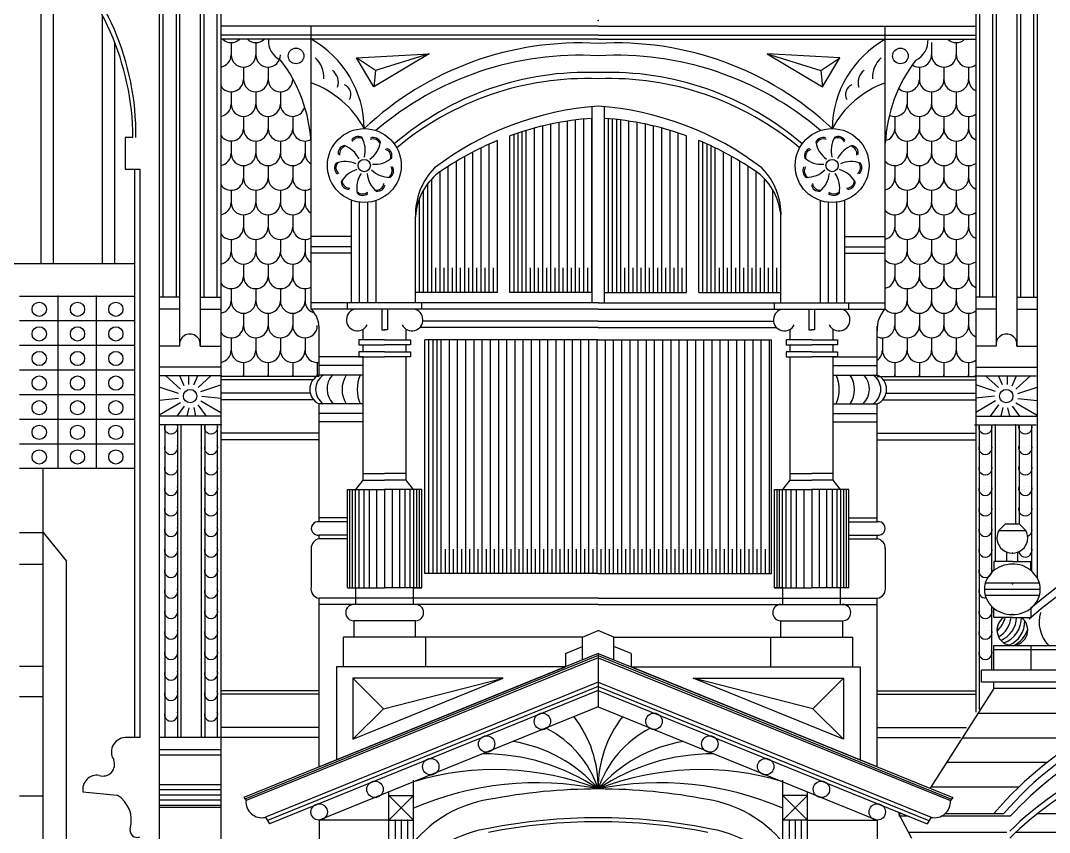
# Model space of a CAD drawing. Extents: x -1098 to 117, y 0 to 1563.
# Drawn here: x -873.7 to -623, y 462.3 to 660.3 of the extents above; entities that cross this region are included whole.
import ezdxf

# ---------------------------------------------------------------- set-up
doc = ezdxf.new("R2010")
doc.units = 0
doc.header["$LTSCALE"] = 48
doc.header["$MEASUREMENT"] = 0
doc.layers.get('0').update_dxf_attribs({"linetype": 'CONTINUOUS'})
for name, color, linetype in [('19', 7, 'CONTINUOUS'), ('22', 7, 'CONTINUOUS'), ('3', 7, 'CONTINUOUS'), ('4', 7, 'CONTINUOUS'), ('5', 7, 'CONTINUOUS'), ('6', 7, 'CONTINUOUS'), ('7', 7, 'CONTINUOUS'), ('8', 7, 'CONTINUOUS')]:
    doc.layers.add(name, color=color, linetype=linetype)

# ---------------------------------------------------------------- blocks, each defined once
blk = doc.blocks.new('CAR3')
at = {"layer": '8'}
for p, q in [((454.24, 354.6), (452.62, 353.03)), ((454.24, 354.6), (457.61, 354.6)), ((457.61, 354.6), (459.23, 353.03)), ((452.62, 353.03), (459.23, 353.03)), ((454.58, 345.48), (454.58, 347.75)), ((457.28, 345.48), (457.28, 347.75)), ((455.93, 345.48), (451.43, 345.48)), ((451.43, 345.48), (451.43, 343.26)), ((455.93, 345.48), (460.43, 345.48)), ((460.43, 343.26), (460.43, 345.48)), ((462.73, 338.65), (449.12, 338.65)), ((462.53, 340.15), (449.33, 340.15)), ((462.53, 337.15), (449.33, 337.15)), ((451.43, 331.82), (451.43, 334.04)), ((460.43, 334.04), (460.43, 331.82)), ((455.93, 331.82), (451.43, 331.82)), ((455.93, 331.82), (460.43, 331.82)), ((451.43, 319), (451.43, 325)), ((451.43, 325), (460.43, 325)), ((451.43, 325), (514.89, 325)), ((451.43, 324), (514.92, 324)), ((460.43, 325), (460.43, 319))]:
    blk.add_line(p, q, dxfattribs=at)
blk.add_lwpolyline([(462.73, 338.65, 0.107873), (462.23, 340.97, 0.101895), (460.74, 343, 0.094443), (458.36, 344.45, 0.107166), (455.93, 344.8, 0.089773), (453.29, 344.32, 0.094443), (451.11, 343, 0.101895), (449.63, 340.97, 0.107873), (449.12, 338.65, 0.107873), (449.63, 336.33, 0.101895), (451.11, 334.3, 0.094443), (453.29, 332.98, 0.089773), (455.93, 332.5, 0.089773), (458.56, 332.98, 0.094443), (460.74, 334.3, 0.101895), (462.23, 336.33, 0.107873)], format="xyb", close=True, dxfattribs=at)
for centre, radius, start, end in [((516.62, 270.14), 85.09, 48.6712, 131.3288), ((455.93, 351.25), 3.75, 151.7303, 28.2697), ((516.18, 267.53), 85.09, 48.6712, 131.3288), ((455.93, 328.75), 3.75, 125.0979, 54.9021), ((448.01, 333.44), 6.4, 310.6691, 345.2781), ((449.27, 332.54), 6.4, 301.1542, 353.5249), ((450.58, 332.08), 6.4, 293.7563, 357.6915), ((451.72, 331.64), 6.4, 289.6703, 1.638), ((470.72, 330.73), 8.29, 163.695, 223.7241), ((452.57, 330.92), 6.4, 294.0598, 0.2453), ((453.54, 330.8), 6.4, 295.2649, 343.4673)]:
    blk.add_arc(centre, radius, start, end, dxfattribs=at)
for p in [(455.93, 347.5), (455.93, 340), (455.93, 332.5)]:
    blk.add_point(p, dxfattribs=at)
blk = doc.blocks.new('CAR8')
at = {"layer": '19'}
for p, q in [((341.48, 411.06), (341.48, 451.64)), ((343.48, 411.06), (343.48, 452.09)), ((345.48, 411.06), (345.48, 452.48)), ((347.48, 411.06), (347.48, 452.82)), ((349.48, 411.06), (349.48, 453.1)), ((351.48, 411.06), (351.48, 453.33)), ((353.48, 411.06), (353.48, 453.5)), ((356.5, 411.06), (356.5, 453.5)), ((357.5, 411.06), (357.5, 453.42)), ((358.5, 411.06), (358.5, 453.33)), ((359.5, 411.06), (359.5, 453.22)), ((360.5, 411.06), (360.5, 453.1)), ((362.5, 411.06), (362.5, 452.82)), ((364.5, 411.06), (364.5, 452.48)), ((366.5, 411.06), (366.5, 452.09)), ((368.5, 411.06), (368.5, 451.64)), ((333.48, 411.06), (333.48, 449.24)), ((334.48, 411.06), (334.48, 449.59)), ((335.48, 411.06), (335.48, 449.93)), ((336.48, 411.06), (336.48, 450.25)), ((337.48, 411.06), (337.48, 450.56)), ((339.48, 411.06), (339.48, 451.13)), ((370.5, 411.06), (370.5, 451.13)), ((372.5, 411.06), (372.5, 450.57)), ((374.5, 411.06), (374.5, 449.94)), ((376.5, 411.06), (376.5, 449.25)), ((328.46, 411.06), (328.46, 447.22)), ((330.46, 411.06), (330.46, 448.07)), ((379.52, 411.06), (379.52, 448.08)), ((380.52, 411.06), (380.52, 447.66)), ((381.52, 411.06), (381.52, 447.23)), ((382.52, 411.06), (382.52, 446.77)), ((383.52, 411.06), (383.52, 446.3)), ((322.46, 411.06), (322.46, 444.21)), ((324.46, 411.06), (324.46, 445.29)), ((326.46, 411.06), (326.46, 446.29)), ((385.52, 411.06), (385.52, 445.3)), ((387.52, 411.06), (387.52, 444.23)), ((318.46, 411.06), (318.46, 441.81)), ((320.46, 411.06), (320.46, 443.06)), ((389.52, 411.06), (389.52, 443.07)), ((391.52, 411.06), (391.52, 441.83)), ((316.46, 411.06), (316.46, 440.48)), ((393.52, 411.06), (393.52, 440.5)), ((313.46, 411.06), (313.46, 437.57)), ((314.46, 411.06), (314.46, 438.75)), ((395.52, 411.06), (395.52, 438.77)), ((311.46, 411.06), (311.46, 434.03)), ((312.46, 411.06), (312.46, 436.08)), ((397.52, 411.06), (397.52, 436.12)), ((310.46, 411.06), (310.46, 429.5)), ((399.52, 411.06), (399.52, 429.82)), ((311.46, 411.06), (311.46, 417.06)), ((313.46, 411.06), (313.46, 417.06)), ((315.46, 411.06), (315.46, 417.06)), ((317.46, 411.06), (317.46, 417.06)), ((319.46, 411.06), (319.46, 417.06)), ((321.46, 411.06), (321.46, 417.06)), ((323.46, 411.06), (323.46, 417.06)), ((325.46, 411.06), (325.46, 417.06)), ((327.46, 411.06), (327.46, 417.06)), ((329.46, 411.06), (329.46, 417.06)), ((334.48, 411.06), (334.48, 417.06)), ((336.48, 411.06), (336.48, 417.06)), ((338.48, 411.06), (338.48, 417.06)), ((340.48, 411.06), (340.48, 417.06)), ((342.48, 411.06), (342.48, 417.06)), ((344.48, 411.06), (344.48, 417.06)), ((346.48, 411.06), (346.48, 417.06)), ((348.48, 411.06), (348.48, 417.06)), ((350.48, 411.06), (350.48, 417.06)), ((352.48, 411.06), (352.48, 417.06)), ((357.5, 411.06), (357.5, 417.06)), ((359.5, 411.06), (359.5, 417.06)), ((361.5, 411.06), (361.5, 417.06)), ((363.5, 411.06), (363.5, 417.06)), ((365.5, 411.06), (365.5, 417.06)), ((367.5, 411.06), (367.5, 417.06)), ((369.5, 411.06), (369.5, 417.06)), ((371.5, 411.06), (371.5, 417.06)), ((373.5, 411.06), (373.5, 417.06)), ((375.5, 411.06), (375.5, 417.06)), ((380.52, 411.06), (380.52, 417.06)), ((382.52, 411.06), (382.52, 417.06)), ((384.52, 411.06), (384.52, 417.06)), ((386.52, 411.06), (386.52, 417.06)), ((388.52, 411.06), (388.52, 417.06)), ((390.52, 411.06), (390.52, 417.06)), ((392.52, 411.06), (392.52, 417.06)), ((394.52, 411.06), (394.52, 417.06)), ((396.52, 411.06), (396.52, 417.06)), ((398.52, 411.06), (398.52, 417.06)), ((312.75, 342.5), (312.75, 399.52)), ((313.75, 342.5), (313.75, 399.52)), ((314.75, 342.5), (314.75, 399.52)), ((315.75, 342.5), (315.75, 399.52)), ((316.75, 342.5), (316.75, 399.52)), ((318.75, 342.5), (318.75, 399.52)), ((320.75, 342.5), (320.75, 399.52)), ((322.75, 342.5), (322.75, 399.52)), ((324.75, 342.5), (324.75, 399.52)), ((326.75, 342.5), (326.75, 399.52)), ((328.75, 342.5), (328.75, 399.52)), ((330.75, 342.5), (330.75, 399.52)), ((332.75, 342.5), (332.75, 399.52)), ((334.75, 342.5), (334.75, 399.52)), ((336.75, 342.5), (336.75, 399.52)), ((338.75, 342.5), (338.75, 399.52)), ((340.75, 342.5), (340.75, 399.52)), ((342.75, 342.5), (342.75, 399.52)), ((344.75, 342.5), (344.75, 399.52)), ((346.75, 342.5), (346.75, 399.52)), ((348.75, 342.5), (348.75, 399.52)), ((350.75, 342.5), (350.75, 399.52)), ((352.75, 342.5), (352.75, 399.52)), ((354.75, 342.5), (354.75, 399.52)), ((356.75, 342.5), (356.75, 399.52)), ((358.75, 342.5), (358.75, 399.52)), ((360.75, 342.5), (360.75, 399.52)), ((362.75, 342.5), (362.75, 399.52)), ((364.75, 342.5), (364.75, 399.52)), ((366.75, 342.5), (366.75, 399.52)), ((368.75, 342.5), (368.75, 399.52)), ((370.75, 342.5), (370.75, 399.52)), ((372.75, 342.5), (372.75, 399.52)), ((374.75, 342.5), (374.75, 399.52)), ((376.75, 342.5), (376.75, 399.52)), ((378.75, 342.5), (378.75, 399.52)), ((380.75, 342.5), (380.75, 399.52)), ((382.75, 342.5), (382.75, 399.52)), ((384.75, 342.5), (384.75, 399.52)), ((386.75, 342.5), (386.75, 399.52)), ((388.75, 342.5), (388.75, 399.52)), ((390.75, 342.5), (390.75, 399.52)), ((392.75, 342.5), (392.75, 399.52)), ((394.75, 342.5), (394.75, 399.52)), ((396.75, 342.5), (396.75, 399.52)), ((313.75, 342.5), (313.75, 348.5)), ((315.75, 342.5), (315.75, 348.5)), ((317.75, 342.5), (317.75, 348.5)), ((319.75, 342.5), (319.75, 348.5)), ((321.75, 342.5), (321.75, 348.5)), ((323.75, 342.5), (323.75, 348.5)), ((325.75, 342.5), (325.75, 348.5)), ((327.75, 342.5), (327.75, 348.5)), ((329.75, 342.5), (329.75, 348.5)), ((331.75, 342.5), (331.75, 348.5)), ((333.75, 342.5), (333.75, 348.5)), ((335.75, 342.5), (335.75, 348.5)), ((337.75, 342.5), (337.75, 348.5)), ((339.75, 342.5), (339.75, 348.5)), ((341.75, 342.5), (341.75, 348.5)), ((343.75, 342.5), (343.75, 348.5)), ((345.75, 342.5), (345.75, 348.5)), ((347.75, 342.5), (347.75, 348.5)), ((349.75, 342.5), (349.75, 348.5)), ((351.75, 342.5), (351.75, 348.5)), ((353.75, 342.5), (353.75, 348.5)), ((355.75, 342.5), (355.75, 348.5)), ((357.75, 342.5), (357.75, 348.5)), ((359.75, 342.5), (359.75, 348.5)), ((361.75, 342.5), (361.75, 348.5)), ((363.75, 342.5), (363.75, 348.5)), ((365.75, 342.5), (365.75, 348.5)), ((367.75, 342.5), (367.75, 348.5)), ((369.75, 342.5), (369.75, 348.5)), ((371.75, 342.5), (371.75, 348.5)), ((373.75, 342.5), (373.75, 348.5)), ((375.75, 342.5), (375.75, 348.5)), ((377.75, 342.5), (377.75, 348.5)), ((379.75, 342.5), (379.75, 348.5)), ((381.75, 342.5), (381.75, 348.5)), ((383.75, 342.5), (383.75, 348.5)), ((385.75, 342.5), (385.75, 348.5)), ((387.75, 342.5), (387.75, 348.5)), ((389.75, 342.5), (389.75, 348.5)), ((391.75, 342.5), (391.75, 348.5)), ((393.75, 342.5), (393.75, 348.5)), ((395.75, 342.5), (395.75, 348.5))]:
    blk.add_line(p, q, dxfattribs=at)
blk = doc.blocks.new('CAR9')
at = {"layer": '22'}
for p, q in [((265.55, 471.98), (265.55, 468.98)), ((271.55, 471.98), (271.55, 468.98)), ((436.26, 471.98), (436.26, 468.98)), ((442.26, 471.98), (442.26, 468.98)), ((268.55, 465.98), (268.55, 462.98)), ((274.55, 465.98), (274.55, 462.98)), ((433.26, 465.98), (433.26, 462.98)), ((439.26, 465.98), (439.26, 462.98)), ((445.26, 465.98), (445.26, 462.98)), ((265.55, 459.98), (265.55, 456.98)), ((271.55, 459.98), (271.55, 456.98)), ((277.55, 459.98), (277.55, 456.98)), ((430.26, 459.98), (430.26, 456.98)), ((436.26, 459.98), (436.26, 456.98)), ((442.26, 459.98), (442.26, 456.98)), ((268.55, 453.98), (268.55, 450.98)), ((274.55, 453.98), (274.55, 450.98)), ((280.55, 453.98), (280.55, 450.98)), ((427.26, 453.98), (427.26, 450.98)), ((433.26, 453.98), (433.26, 450.98)), ((439.26, 453.98), (439.26, 450.98)), ((445.26, 453.98), (445.26, 450.98)), ((265.55, 447.98), (265.55, 444.98)), ((271.55, 447.98), (271.55, 444.98)), ((277.55, 447.98), (277.55, 444.98)), ((283.55, 447.98), (283.55, 444.98)), ((430.26, 447.98), (430.26, 444.98)), ((436.26, 447.98), (436.26, 444.98)), ((442.26, 447.98), (442.26, 444.98)), ((268.55, 441.98), (268.55, 438.98)), ((274.55, 441.98), (274.55, 438.98)), ((280.55, 441.98), (280.55, 438.98)), ((427.26, 441.98), (427.26, 438.98)), ((433.26, 441.98), (433.26, 438.98)), ((439.26, 441.98), (439.26, 438.98)), ((445.26, 441.98), (445.26, 438.98)), ((265.55, 435.98), (265.55, 432.98)), ((271.55, 435.98), (271.55, 432.98)), ((277.55, 435.98), (277.55, 432.98)), ((283.55, 435.98), (283.55, 432.98)), ((430.26, 435.98), (430.26, 432.98)), ((436.26, 435.98), (436.26, 432.98)), ((442.26, 435.98), (442.26, 432.98)), ((268.55, 429.98), (268.55, 426.98)), ((274.55, 429.98), (274.55, 426.98)), ((280.55, 429.98), (280.55, 426.98)), ((427.26, 429.98), (427.26, 426.98)), ((433.26, 429.98), (433.26, 426.98)), ((439.26, 429.98), (439.26, 426.98)), ((445.26, 429.98), (445.26, 426.98)), ((265.55, 423.98), (265.55, 420.98)), ((271.55, 423.98), (271.55, 420.98)), ((277.55, 423.98), (277.55, 420.98)), ((283.55, 423.98), (283.55, 420.98)), ((430.26, 423.98), (430.26, 420.98)), ((436.26, 423.98), (436.26, 420.98)), ((442.26, 423.98), (442.26, 420.98)), ((268.55, 417.98), (268.55, 414.98)), ((274.55, 417.98), (274.55, 414.98)), ((280.55, 417.98), (280.55, 414.98)), ((427.26, 417.98), (427.26, 414.98)), ((433.26, 417.98), (433.26, 414.98)), ((439.26, 417.98), (439.26, 414.98)), ((445.26, 417.98), (445.26, 414.98)), ((265.55, 411.98), (265.55, 408.98)), ((271.55, 411.98), (271.55, 408.98)), ((277.55, 411.98), (277.55, 408.98)), ((283.55, 411.98), (283.55, 408.98)), ((430.26, 411.98), (430.26, 408.98)), ((436.26, 411.98), (436.26, 408.98)), ((442.26, 411.98), (442.26, 408.98)), ((268.55, 405.98), (268.55, 402.98)), ((274.55, 405.98), (274.55, 402.98)), ((280.55, 405.98), (280.55, 402.98)), ((427.26, 405.98), (427.26, 402.98)), ((433.26, 405.98), (433.26, 402.98)), ((439.26, 405.98), (439.26, 402.98)), ((445.26, 405.98), (445.26, 402.98)), ((265.55, 399.98), (265.55, 396.98)), ((271.55, 399.98), (271.55, 396.98)), ((277.55, 399.98), (277.55, 396.98)), ((283.55, 399.98), (283.55, 396.98)), ((424.26, 399.98), (424.26, 396.98)), ((430.26, 399.98), (430.26, 396.98)), ((436.26, 399.98), (436.26, 396.98)), ((442.26, 399.98), (442.26, 396.98)), ((268.55, 393.98), (268.55, 390.98)), ((274.55, 393.98), (274.55, 390.98)), ((280.55, 393.98), (280.55, 390.98)), ((286.55, 393.98), (286.55, 390.98)), ((427.26, 393.98), (427.26, 390.98)), ((433.26, 393.98), (433.26, 390.98)), ((439.26, 393.98), (439.26, 390.98)), ((445.26, 393.98), (445.26, 390.98))]:
    blk.add_line(p, q, dxfattribs=at)
for centre, start, end in [((265.55, 474.98), 227.3237, 312.6763), ((271.55, 474.98), 227.3237, 312.6763), ((442.26, 474.98), 227.3237, 312.6763), ((262.55, 468.98), 278.5933, 0), ((268.55, 468.98), 180, 0), ((274.55, 468.98), 180, 0), ((433.26, 468.98), 234.9642, 0), ((439.26, 468.98), 180, 0), ((445.26, 468.98), 180, 305.4174), ((265.55, 462.98), 211.7251, 0), ((271.55, 462.98), 180, 0), ((277.55, 462.98), 180, 0), ((430.26, 462.98), 227.3432, 0), ((436.26, 462.98), 180, 0), ((442.26, 462.98), 180, 0), ((448.26, 462.98), 180, 245.1357), ((262.55, 456.98), 278.5933, 0), ((268.55, 456.98), 180, 0), ((274.55, 456.98), 180, 0), ((280.55, 456.98), 180, 347.061), ((427.26, 456.98), 244.3584, 0), ((433.26, 456.98), 180, 0), ((439.26, 456.98), 180, 0), ((445.26, 456.98), 180, 305.4174), ((265.55, 450.98), 211.7251, 0), ((271.55, 450.98), 180, 0), ((277.55, 450.98), 180, 0), ((283.55, 450.98), 180, 299.5464), ((424.26, 450.98), 283.6399, 0), ((430.26, 450.98), 180, 0), ((436.26, 450.98), 180, 0), ((442.26, 450.98), 180, 0), ((448.26, 450.98), 180, 245.1357), ((262.55, 444.98), 278.5933, 0), ((268.55, 444.98), 180, 0), ((274.55, 444.98), 180, 0), ((280.55, 444.98), 180, 0), ((286.55, 444.98), 180, 239.5444), ((427.26, 444.98), 220.1659, 0), ((433.26, 444.98), 180, 0), ((439.26, 444.98), 180, 0), ((445.26, 444.98), 180, 305.4174), ((265.55, 438.98), 211.7251, 0), ((271.55, 438.98), 180, 0), ((277.55, 438.98), 180, 0), ((283.55, 438.98), 180, 299.5464), ((424.26, 438.98), 283.6399, 0), ((430.26, 438.98), 180, 0), ((436.26, 438.98), 180, 0), ((442.26, 438.98), 180, 0), ((448.26, 438.98), 180, 245.1357), ((262.55, 432.98), 278.5933, 0), ((268.55, 432.98), 180, 0), ((274.55, 432.98), 180, 0), ((280.55, 432.98), 180, 0), ((286.55, 432.98), 180, 239.5444), ((427.26, 432.98), 220.1659, 0), ((433.26, 432.98), 180, 0), ((439.26, 432.98), 180, 0), ((445.26, 432.98), 180, 305.4174), ((265.55, 426.98), 211.7251, 0), ((271.55, 426.98), 180, 0), ((277.55, 426.98), 180, 0), ((283.55, 426.98), 180, 299.5464), ((424.26, 426.98), 283.6399, 0), ((430.26, 426.98), 180, 0), ((436.26, 426.98), 180, 0), ((442.26, 426.98), 180, 0), ((448.26, 426.98), 180, 245.1357), ((262.55, 420.98), 278.5933, 0), ((268.55, 420.98), 180, 0), ((274.55, 420.98), 180, 0), ((280.55, 420.98), 180, 0), ((286.55, 420.98), 180, 239.5444), ((427.26, 420.98), 220.1659, 0), ((433.26, 420.98), 180, 0), ((439.26, 420.98), 180, 0), ((445.26, 420.98), 180, 305.4174), ((265.55, 414.98), 211.7251, 0), ((271.55, 414.98), 180, 0), ((277.55, 414.98), 180, 0), ((283.55, 414.98), 180, 299.5464), ((424.26, 414.98), 283.6399, 0), ((430.26, 414.98), 180, 0), ((436.26, 414.98), 180, 0), ((442.26, 414.98), 180, 0), ((448.26, 414.98), 180, 245.1357), ((262.55, 408.98), 278.5933, 0), ((268.55, 408.98), 180, 0), ((274.55, 408.98), 180, 0), ((280.55, 408.98), 180, 0), ((286.55, 408.98), 180, 255.8168), ((427.26, 408.98), 220.1659, 0), ((433.26, 408.98), 180, 0), ((439.26, 408.98), 180, 0), ((445.26, 408.98), 180, 305.4174), ((265.55, 402.98), 211.7251, 0), ((271.55, 402.98), 180, 0), ((277.55, 402.98), 180, 0), ((283.55, 402.98), 180, 0), ((424.26, 402.98), 245.1357, 0), ((430.26, 402.98), 180, 0), ((436.26, 402.98), 180, 0), ((442.26, 402.98), 180, 0), ((448.26, 402.98), 180, 245.1357), ((262.55, 396.98), 278.5933, 0), ((268.55, 396.98), 180, 0), ((274.55, 396.98), 180, 0), ((280.55, 396.98), 180, 0), ((286.55, 396.98), 180, 278.5933), ((421.26, 396.98), 305.4174, 0), ((427.26, 396.98), 180, 0), ((433.26, 396.98), 180, 0), ((439.26, 396.98), 180, 0), ((445.26, 396.98), 180, 305.4174), ((265.55, 390.98), 352.0848, 0), ((271.55, 390.98), 180, 187.9152), ((271.55, 390.98), 352.0848, 0), ((277.55, 390.98), 180, 187.9152), ((277.55, 390.98), 352.0848, 0), ((283.55, 390.98), 180, 187.9152), ((283.55, 390.98), 352.0848, 0), ((289.55, 390.98), 180, 187.9152), ((424.26, 390.98), 352.0848, 0), ((430.26, 390.98), 180, 187.9152), ((430.26, 390.98), 352.0848, 0), ((436.26, 390.98), 180, 187.9152), ((436.26, 390.98), 352.0848, 0), ((442.26, 390.98), 180, 187.9152), ((442.26, 390.98), 352.0848, 0), ((448.26, 390.98), 180, 187.9152)]:
    blk.add_arc(centre, 3, start, end, dxfattribs=at)
blk = doc.blocks.new('CARSON2')
at = {"layer": '3'}
for p, q in [((351.18, 327), (355, 328.62)), ((358.82, 327), (355, 328.62)), ((351.18, 321.45), (351.18, 327)), ((358.82, 321.45), (358.82, 327)), ((347, 323), (351.18, 324.77)), ((363, 323), (358.82, 324.77)), ((355, 323), (268.62, 287.93)), ((355, 322.5), (268.89, 287.54)), ((355, 322), (269.17, 287.15)), ((347, 323), (347, 319.75)), ((355, 323), (355, 310)), ((355, 323), (441.38, 287.93)), ((355, 323), (355, 310)), ((355, 322.5), (441.11, 287.54)), ((355, 322), (440.83, 287.15)), ((363, 323), (363, 319.75)), ((355, 316), (273.9, 283.08)), ((355, 316), (436.1, 283.08)), ((355, 315), (274.39, 282.27)), ((355, 314), (274.87, 281.47)), ((355, 315), (435.61, 282.27)), ((355, 314), (435.13, 281.47)), ((355, 310), (287, 282.39)), ((355, 310), (423, 282.39)), ((310, 146), (310, 292.18)), ((400, 146), (400, 292.18)), ((304, 146), (304, 289.3)), ((304, 282.39), (310, 288.39)), ((310, 282.39), (304, 288.39)), ((304, 288.39), (310, 288.39)), ((406, 288.39), (400, 288.39)), ((400, 282.39), (406, 288.39)), ((406, 282.39), (400, 288.39)), ((406, 146), (406, 289.3)), ((268.62, 287.93), (269.17, 287.15)), ((441.38, 287.93), (440.83, 287.15)), ((273.9, 283.08), (274.87, 281.47)), ((287, 282.39), (287, 251)), ((304, 282.39), (287, 282.39)), ((304, 282.39), (310, 282.39)), ((305.5, 282.39), (305.5, 276.39)), ((307, 282.39), (307, 276.39)), ((308.5, 282.39), (308.5, 276.39)), ((406, 282.39), (400, 282.39)), ((401.5, 282.39), (401.5, 276.39)), ((403, 282.39), (403, 276.39)), ((404.5, 282.39), (404.5, 276.39)), ((406, 282.39), (423, 282.39)), ((423, 282.39), (423, 251)), ((436.1, 283.08), (435.13, 281.47))]:
    blk.add_line(p, q, dxfattribs=at)
for centre in [(341.4, 306.48), (368.6, 306.48), (327.8, 300.96), (382.2, 300.96), (314.2, 295.44), (395.8, 295.44), (300.6, 289.91), (409.4, 289.91), (287, 284.39), (423, 284.39)]:
    blk.add_circle(centre, 2, dxfattribs=at)
for centre, radius, start, end in [((326.96, 290.4), 28.05, 359.1717, 37.8448), ((383.04, 290.4), 28.05, 142.1552, 180.8283), ((330.78, 282.05), 25.49, 18.1671, 62.9056), ((379.22, 282.05), 25.49, 117.0944, 161.8329), ((328.59, 267.06), 34.98, 40.9718, 80.6884), ((381.41, 267.06), 34.98, 99.3116, 139.0282), ((326.95, 248.4), 50.17, 56.0011, 90.1095), ((383.05, 248.4), 50.17, 89.8905, 123.9989), ((330.01, 226.26), 68.46, 68.5889, 106.9917), ((379.99, 226.26), 68.46, 73.0083, 111.4111), ((339.95, 216.3), 75.21, 78.4587, 113.4676), ((370.05, 216.3), 75.21, 66.5324, 101.5413), ((355, 151.14), 138.85, 78.8923, 101.1077), ((273.05, 286.87), 3.89, 175.8644, 282.656), ((332.98, 257.92), 29.85, 99.1106, 140.3266), ((377.02, 257.92), 29.85, 39.6734, 80.8894), ((436.95, 286.87), 3.89, 257.344, 4.1356), ((355, 144.14), 138.85, 78.8923, 101.1077), ((355, 143.14), 138.85, 78.8923, 101.1077), ((332.98, 250.92), 29.85, 99.1106, 140.3266), ((377.02, 250.92), 29.85, 39.6734, 80.8894)]:
    blk.add_arc(centre, radius, start, end, dxfattribs=at)
for p in [(341.4, 304.48), (368.6, 304.48), (327.8, 298.96), (382.2, 298.96), (314.2, 293.44), (395.8, 293.44), (300.6, 287.91), (409.4, 287.91), (305.5, 282.39), (307, 282.39), (308.5, 282.39), (401.5, 282.39), (403, 282.39), (404.5, 282.39)]:
    blk.add_point(p, dxfattribs=at)
at = {"layer": '4'}
for p, q in [((355, 476), (263, 476)), ((285.03, 407), (285.03, 476)), ((355, 476), (447, 476)), ((424.97, 407), (424.97, 476)), ((355, 473.8), (263, 473.8)), ((355, 472.78), (263, 472.78)), ((355, 473.8), (447, 473.8)), ((355, 472.78), (447, 472.78)), ((296.13, 468.24), (313.83, 469.23)), ((313.83, 469.23), (300.34, 461.15)), ((313.83, 469.23), (300.76, 465.2)), ((396.17, 469.23), (409.66, 461.15)), ((413.87, 468.24), (396.17, 469.23)), ((396.17, 469.23), (409.24, 465.2)), ((300.76, 465.2), (296.13, 468.24)), ((300.34, 461.15), (296.13, 468.24)), ((409.24, 465.2), (413.87, 468.24)), ((409.66, 461.15), (413.87, 468.24)), ((300.76, 465.2), (300.34, 461.15)), ((409.24, 465.2), (409.66, 461.15)), ((353.5, 408.5), (353.5, 456.38)), ((356.5, 408.5), (356.5, 456.38)), ((333.48, 411.06), (333.48, 449.24)), ((376.52, 411.06), (376.52, 449.24)), ((330.48, 411.06), (330.48, 448.08)), ((379.52, 411.06), (379.52, 448.08)), ((294.86, 408.5), (294.86, 433.57)), ((296.86, 408.5), (296.86, 433.07)), ((298.86, 408.5), (298.86, 433.04)), ((300.86, 408.5), (300.86, 433.46)), ((409.14, 408.5), (409.14, 433.46)), ((411.14, 408.5), (411.14, 433.04)), ((413.14, 408.5), (413.14, 433.07)), ((415.14, 408.5), (415.14, 433.57)), ((310.46, 408.5), (310.46, 429.5)), ((399.54, 408.5), (399.54, 429.5)), ((294.86, 424.73), (285.03, 424.73)), ((415.14, 424.73), (424.97, 424.73)), ((294.86, 422.2), (285.03, 422.2)), ((415.14, 422.2), (424.97, 422.2)), ((294.86, 420.67), (285.03, 420.67)), ((415.14, 420.67), (424.97, 420.67)), ((330.48, 411.06), (310.46, 411.06)), ((353.5, 411.06), (333.48, 411.06)), ((356.5, 411.06), (376.52, 411.06)), ((379.52, 411.06), (399.54, 411.06)), ((287, 408.5), (285.03, 408.5)), ((287, 407), (285.03, 407)), ((355, 408.5), (287, 408.5)), ((355, 407), (287, 407)), ((293.92, 407), (293.92, 408.5)), ((302.26, 407), (302.26, 401.94)), ((303.66, 407), (303.66, 401.94)), ((312, 407), (312, 408.5)), ((355, 408.5), (423, 408.5)), ((355, 407), (423, 407)), ((398, 407), (398, 408.5)), ((406.34, 407), (406.34, 401.94)), ((407.74, 407), (407.74, 401.94)), ((416.08, 407), (416.08, 408.5)), ((423, 408.5), (424.97, 408.5)), ((423, 407), (424.97, 407)), ((355, 404.02), (312.26, 404.02)), ((355, 404.02), (397.74, 404.02)), ((287, 390.9), (287, 402.8)), ((297.72, 399.49), (297.72, 402.06)), ((302.26, 401.94), (303.05, 401.94)), ((303.66, 401.94), (302.87, 401.94)), ((308.2, 399.49), (308.2, 402.06)), ((355, 402.52), (311.57, 402.52)), ((355, 402.52), (398.43, 402.52)), ((401.8, 399.49), (401.8, 402.06)), ((406.34, 401.94), (407.13, 401.94)), ((407.74, 401.94), (406.95, 401.94)), ((412.28, 399.49), (412.28, 402.06)), ((423, 390.9), (423, 402.8)), ((296.7, 399.49), (296.7, 398.26)), ((302.96, 399.49), (296.7, 399.49)), ((302.96, 399.49), (309.22, 399.49)), ((309.22, 399.49), (309.22, 398.26)), ((312.75, 342.5), (312.75, 399.52)), ((355, 399.52), (312.75, 399.52)), ((355, 399.52), (397.25, 399.52)), ((397.25, 342.5), (397.25, 399.52)), ((407.04, 399.49), (400.78, 399.49)), ((400.78, 399.49), (400.78, 398.26)), ((407.04, 399.49), (413.3, 399.49)), ((413.3, 399.49), (413.3, 398.26)), ((296.7, 398.26), (302.96, 398.26)), ((296.7, 396.55), (296.7, 395.33)), ((302.96, 396.55), (296.7, 396.55)), ((297.72, 396.55), (297.72, 398.26)), ((309.22, 398.26), (302.96, 398.26)), ((302.96, 396.55), (309.22, 396.55)), ((308.2, 396.55), (308.2, 398.26)), ((309.22, 396.55), (309.22, 395.33)), ((400.78, 398.26), (407.04, 398.26)), ((407.04, 396.55), (400.78, 396.55)), ((400.78, 396.55), (400.78, 395.33)), ((401.8, 396.55), (401.8, 398.26)), ((413.3, 398.26), (407.04, 398.26)), ((407.04, 396.55), (413.3, 396.55)), ((412.28, 396.55), (412.28, 398.26)), ((413.3, 396.55), (413.3, 395.33)), ((297.72, 395.33), (287, 395.33)), ((296.7, 395.33), (302.96, 395.33)), ((297.72, 366.93), (297.72, 395.33)), ((309.22, 395.33), (302.96, 395.33)), ((308.2, 366.93), (308.2, 395.33)), ((400.78, 395.33), (407.04, 395.33)), ((401.8, 366.93), (401.8, 395.33)), ((413.3, 395.33), (407.04, 395.33)), ((412.28, 366.93), (412.28, 395.33)), ((412.28, 395.33), (423, 395.33)), ((297.72, 393.21), (287, 393.21)), ((412.28, 393.21), (423, 393.21)), ((297.72, 390.9), (287, 390.9)), ((412.28, 390.9), (423, 390.9)), ((297.72, 383.93), (287, 383.93)), ((287, 355.16), (287, 383.93)), ((412.28, 383.93), (423, 383.93)), ((423, 355.16), (423, 383.93)), ((297.72, 381.56), (287, 381.56)), ((412.28, 381.56), (423, 381.56)), ((297.72, 379.48), (287, 379.48)), ((412.28, 379.48), (423, 379.48)), ((297.72, 366.93), (302.96, 366.93)), ((297.72, 365.32), (297.72, 366.93)), ((308.2, 366.93), (302.96, 366.93)), ((308.2, 365.32), (308.2, 366.93)), ((401.8, 365.32), (401.8, 366.93)), ((401.8, 366.93), (407.04, 366.93)), ((412.28, 366.93), (407.04, 366.93)), ((412.28, 365.32), (412.28, 366.93)), ((295.92, 363), (297.72, 365.32)), ((297.72, 365.32), (302.96, 365.32)), ((308.2, 365.32), (302.96, 365.32)), ((310, 363), (308.2, 365.32)), ((400, 363), (401.8, 365.32)), ((401.8, 365.32), (407.04, 365.32)), ((412.28, 365.32), (407.04, 365.32)), ((414.08, 363), (412.28, 365.32)), ((293.92, 363), (302.96, 363)), ((293.92, 339), (293.92, 363)), ((294.5, 339), (294.5, 363)), ((295.11, 339), (295.11, 363)), ((295.87, 339), (295.87, 363)), ((296.75, 339), (296.75, 363)), ((297.94, 339), (297.94, 363)), ((299.28, 339), (299.28, 363)), ((301.09, 339), (301.09, 363)), ((302.96, 363), (302.96, 339)), ((312, 363), (302.96, 363)), ((304.83, 339), (304.83, 363)), ((306.64, 339), (306.64, 363)), ((307.98, 339), (307.98, 363)), ((309.17, 339), (309.17, 363)), ((310.05, 339), (310.05, 363)), ((310.81, 339), (310.81, 363)), ((311.42, 339), (311.42, 363)), ((312, 339), (312, 363)), ((398, 339), (398, 363)), ((398, 363), (407.04, 363)), ((398.58, 339), (398.58, 363)), ((399.19, 339), (399.19, 363)), ((399.95, 339), (399.95, 363)), ((400.83, 339), (400.83, 363)), ((402.02, 339), (402.02, 363)), ((403.36, 339), (403.36, 363)), ((405.17, 339), (405.17, 363)), ((416.08, 363), (407.04, 363)), ((407.04, 363), (407.04, 339)), ((408.91, 339), (408.91, 363)), ((410.72, 339), (410.72, 363)), ((412.06, 339), (412.06, 363)), ((413.25, 339), (413.25, 363)), ((414.13, 339), (414.13, 363)), ((414.89, 339), (414.89, 363)), ((415.5, 339), (415.5, 363)), ((416.08, 339), (416.08, 363)), ((293.92, 356.12), (287, 356.12)), ((416.08, 356.12), (423, 356.12)), ((293.92, 355.16), (287, 355.16)), ((416.08, 355.16), (423, 355.16)), ((293.92, 351.9), (287, 351.9)), ((287, 351), (287, 351.9)), ((416.08, 351.9), (423, 351.9)), ((423, 351), (423, 351.9)), ((285.03, 348.6), (285.03, 339.26)), ((293.92, 351), (287, 351)), ((416.08, 351), (423, 351)), ((424.97, 348.6), (424.97, 339.26)), ((355, 342.5), (312.75, 342.5)), ((355, 342.5), (397.25, 342.5)), ((293.92, 339), (302.96, 339)), ((295.92, 335), (295.92, 339)), ((312, 339), (302.96, 339)), ((310, 339), (312, 339)), ((310, 335), (310, 339)), ((400, 339), (398, 339)), ((398, 339), (407.04, 339)), ((400, 335), (400, 339)), ((416.08, 339), (407.04, 339)), ((414.08, 335), (414.08, 339)), ((287, 295.39), (287, 336.5)), ((355, 336.5), (287, 336.5)), ((355, 336.5), (423, 336.5)), ((423, 295.39), (423, 336.5)), ((355, 335), (287, 335)), ((310.46, 335), (295.46, 335)), ((355, 335), (423, 335)), ((399.54, 335), (414.54, 335)), ((295.46, 331), (295.46, 327)), ((310.46, 331), (295.46, 331)), ((310.46, 327), (310.46, 331)), ((399.54, 327), (399.54, 331)), ((399.54, 331), (414.54, 331)), ((414.54, 331), (414.54, 327)), ((312.96, 327), (292.96, 327)), ((292.96, 319.75), (292.96, 327)), ((351.18, 327), (292.96, 327)), ((312.96, 319.75), (312.96, 327)), ((358.82, 327), (417.04, 327)), ((397.04, 319.75), (397.04, 327)), ((397.04, 327), (417.04, 327)), ((417.04, 319.75), (417.04, 327)), ((287, 295.39), (347, 319.75)), ((291.2, 319.75), (291.2, 297.1)), ((347, 319.75), (291.2, 319.75)), ((363, 319.75), (418.8, 319.75)), ((423, 295.39), (363, 319.75)), ((418.8, 319.75), (418.8, 297.1)), ((302.66, 309.55), (295.22, 316.98)), ((295.22, 316.98), (295.22, 302.13)), ((295.22, 302.13), (331.82, 316.98)), ((331.82, 316.98), (295.22, 316.98)), ((302.66, 309.55), (331.82, 316.98)), ((378.18, 316.98), (414.78, 316.98)), ((414.78, 302.13), (378.18, 316.98)), ((407.34, 309.55), (378.18, 316.98)), ((407.34, 309.55), (414.78, 316.98)), ((414.78, 316.98), (414.78, 302.13)), ((302.66, 309.55), (295.22, 302.13)), ((407.34, 309.55), (414.78, 302.13))]:
    blk.add_line(p, q, dxfattribs=at)
for centre, radius in [((281.36, 468.72), 1.91), ((428.64, 468.72), 1.91), ((298, 442), 9), ((412, 442), 9), ((298, 442), 1.5), ((412, 442), 1.5)]:
    blk.add_circle(centre, radius, dxfattribs=at)
for centre, radius, start, end in [((279.88, 472.46), 5.26, 176.5692, 244.0866), ((272.72, 450.69), 25.28, 0.695, 60.8585), ((350.54, 395.36), 76.53, 86.6595, 133.3566), ((359.46, 395.36), 76.53, 46.6434, 93.3405), ((437.28, 450.69), 25.28, 119.1415, 179.305), ((430.12, 472.46), 5.26, 295.9134, 3.4308), ((350.54, 392.36), 76.53, 86.6595, 130.5072), ((359.46, 392.36), 76.53, 49.4928, 93.3405), ((248.88, 445.66), 36.2, 2.8697, 37.5502), ((282.15, 463.66), 5.99, 355.2126, 49.8218), ((427.85, 463.66), 5.99, 130.1782, 184.7874), ((461.12, 445.66), 36.2, 142.4498, 177.1303), ((288.04, 462.3), 3.63, 341.3919, 52.9732), ((352.33, 392.55), 72.16, 87.8786, 130.6795), ((357.67, 392.55), 72.16, 49.3205, 92.1214), ((421.96, 462.3), 3.63, 127.0268, 198.6081), ((276.69, 439.36), 24.29, 28.6441, 69.9013), ((292.25, 459.33), 2.5, 330.7419, 68.2166), ((352.33, 391.05), 72.16, 87.8786, 130.0384), ((357.67, 391.05), 72.16, 49.9616, 92.1214), ((433.31, 439.36), 24.29, 110.0987, 151.3559), ((417.75, 459.33), 2.5, 111.7834, 209.2581), ((360.41, 381.89), 74.81, 94.146, 127.2877), ((349.59, 381.89), 74.81, 52.7123, 85.854), ((358.91, 378.89), 74.81, 94.146, 109.8737), ((351.09, 378.89), 74.81, 70.1263, 85.854), ((296.51, 447.18), 1.91, 63.0929, 150.7459), ((291.74, 445.64), 6.5, 345.8931, 29.9053), ((300.19, 446.92), 1.91, 23.0929, 110.7459), ((409.81, 446.92), 1.91, 69.2541, 156.9071), ((418.26, 445.64), 6.5, 150.0947, 194.1069), ((413.49, 447.18), 1.91, 29.2541, 116.9071), ((293.53, 445.01), 1.91, 103.0929, 190.7459), ((293.87, 444.87), 1.91, 103.0929, 190.7459), ((290.86, 440.77), 6.5, 25.8931, 69.9053), ((296.68, 446.86), 1.91, 63.0929, 150.7459), ((295.55, 448.81), 6.5, 305.8931, 349.9053), ((300.11, 446.57), 1.91, 23.0929, 110.7459), ((358.91, 378.89), 74.81, 112.3368, 124.9319), ((351.09, 378.89), 74.81, 55.0681, 67.6632), ((414.45, 448.81), 6.5, 190.0947, 234.1069), ((409.89, 446.57), 1.91, 69.2541, 156.9071), ((413.32, 446.86), 1.91, 29.2541, 116.9071), ((419.14, 440.77), 6.5, 110.0947, 154.1069), ((416.13, 444.87), 1.91, 349.2541, 76.9071), ((416.47, 445.01), 1.91, 349.2541, 76.9071), ((300.5, 448.8), 6.5, 265.8931, 309.9053), ((302.55, 444.14), 1.91, 343.0929, 70.7459), ((302.84, 444.37), 1.91, 343.0929, 70.7459), ((407.16, 444.37), 1.91, 109.2541, 196.9071), ((409.5, 448.8), 6.5, 230.0947, 274.1069), ((407.45, 444.14), 1.91, 109.2541, 196.9071), ((292.64, 441.43), 1.91, 143.0929, 230.7459), ((292.99, 441.55), 1.91, 143.0929, 230.7459), ((293.33, 436.47), 6.5, 65.8931, 109.9053), ((302.87, 440.71), 1.91, 303.0929, 30.7459), ((303.23, 440.7), 1.91, 303.0929, 30.7459), ((326.82, 429.99), 16.37, 135.7731, 181.6976), ((383.18, 429.99), 16.37, 358.3024, 44.2269), ((406.77, 440.7), 1.91, 149.2541, 236.9071), ((407.13, 440.71), 1.91, 149.2541, 236.9071), ((416.67, 436.47), 6.5, 70.0947, 114.1069), ((417.01, 441.55), 1.91, 309.2541, 36.9071), ((417.36, 441.43), 1.91, 309.2541, 36.9071), ((297.98, 434.76), 6.5, 105.8931, 149.9053), ((302.64, 436.44), 6.5, 145.8931, 189.9053), ((305.13, 440.72), 6.5, 185.8931, 229.9053), ((304.28, 445.6), 6.5, 225.8931, 269.9053), ((325.13, 428.64), 14.7, 128.037, 176.6386), ((384.87, 428.64), 14.7, 3.3614, 51.963), ((405.72, 445.6), 6.5, 270.0947, 314.1069), ((404.87, 440.72), 6.5, 310.0947, 354.1069), ((407.36, 436.44), 6.5, 350.0947, 34.1069), ((412.02, 434.76), 6.5, 30.0947, 74.1069), ((294.26, 438.12), 1.91, 183.0929, 270.7459), ((294.45, 438.43), 1.91, 183.0929, 270.7459), ((300.9, 437.89), 1.91, 263.0929, 350.7459), ((301.17, 437.64), 1.91, 263.0929, 350.7459), ((408.83, 437.64), 1.91, 189.2541, 276.9071), ((409.1, 437.89), 1.91, 189.2541, 276.9071), ((415.55, 438.43), 1.91, 269.2541, 356.9071), ((415.74, 438.12), 1.91, 269.2541, 356.9071), ((297.58, 436.99), 1.91, 223.0929, 310.7459), ((297.63, 436.63), 1.91, 223.0929, 310.7459), ((412.37, 436.63), 1.91, 229.2541, 316.9071), ((412.42, 436.99), 1.91, 229.2541, 316.9071), ((280.36, 402.25), 6.66, 355.2715, 45.5022), ((296.32, 404.35), 2.68, 98.5639, 332.9301), ((309.6, 404.35), 2.68, 207.0699, 81.4361), ((400.4, 404.35), 2.68, 98.5639, 332.9301), ((413.68, 404.35), 2.68, 207.0699, 81.4361), ((429.64, 402.25), 6.66, 134.4978, 184.7285), ((288.52, 387.41), 3.81, 113.5638, 246.4362), ((290.33, 387.41), 4.2, 123.8608, 236.1392), ((293.99, 387.54), 5.07, 138.4355, 225.4135), ((299.23, 387.41), 6.65, 148.3572, 211.6428), ((304.96, 387.41), 8.69, 156.3453, 203.6547), ((405.04, 387.41), 8.69, 336.3453, 23.6547), ((410.77, 387.41), 6.65, 328.3572, 31.6428), ((416.01, 387.54), 5.07, 314.5865, 41.5645), ((419.67, 387.41), 4.2, 303.8608, 56.1392), ((421.48, 387.41), 3.81, 293.5638, 66.4362), ((286.73, 353.53), 1.65, 80.4585, 279.5415), ((423.27, 353.53), 1.65, 260.4585, 99.5415), ((287.47, 348.61), 2.44, 101.1458, 180.1747), ((422.53, 348.61), 2.44, 359.8253, 78.8542), ((287.3, 338.8), 2.32, 168.5653, 262.4462), ((422.7, 338.8), 2.32, 277.5538, 11.4347), ((295.46, 333), 2, 90, 270), ((310.46, 333), 2, 270, 90), ((399.54, 333), 2, 90, 270), ((414.54, 333), 2, 270, 90)]:
    blk.add_arc(centre, radius, start, end, dxfattribs=at)
at = {"layer": '5'}
blk.add_point((355, 477.34), dxfattribs=at)
blk.add_point((355, 477.34), dxfattribs=at)
at = {"layer": '6'}
for p, q in [((263, 524), (263, 146)), ((447, 524), (447, 308.71)), ((248, 499.01), (248, 146)), ((462, 499.01), (462, 341.42)), ((248.92, 487.94), (248.92, 409.94)), ((252.11, 487.94), (252.11, 409.94)), ((253, 487.94), (253, 397.94)), ((258, 487.94), (258, 397.94)), ((258.89, 487.94), (258.89, 409.94)), ((262.08, 487.94), (262.08, 409.94)), ((447.92, 487.94), (447.92, 409.94)), ((451.11, 487.94), (451.11, 409.94)), ((452, 487.94), (452, 397.94)), ((457, 487.94), (457, 397.94)), ((457.89, 487.94), (457.89, 409.94)), ((461.08, 487.94), (461.08, 409.94)), ((239.7, 448.85), (239.7, 441.14)), ((241.62, 448.85), (239.7, 448.85)), ((239.7, 441.14), (243.3, 441.14)), ((242, 441.14), (242, 302.53)), ((243.3, 441.14), (243.3, 302.53)), ((253, 409.94), (248, 409.94)), ((258, 409.94), (263, 409.94)), ((452, 409.94), (447, 409.94)), ((457, 409.94), (462, 409.94)), ((253, 406.94), (248, 406.94)), ((258, 406.94), (263, 406.94)), ((452, 406.94), (447, 406.94)), ((457, 406.94), (462, 406.94)), ((253, 397.94), (248, 397.94)), ((258, 397.94), (263, 397.94)), ((452, 397.94), (447, 397.94)), ((457, 397.94), (462, 397.94)), ((263, 392.87), (248, 392.87)), ((447, 392.87), (462, 392.87)), ((263.28, 390.73), (248.28, 390.73)), ((253.23, 387.49), (249.63, 390.73)), ((254.12, 388.29), (253.03, 390.73)), ((255.27, 388.65), (255.27, 390.73)), ((256.46, 388.52), (257.44, 390.73)), ((257.49, 387.91), (260.62, 390.73)), ((287, 390.57), (263, 390.57)), ((285.54, 389.78), (263, 389.78)), ((423, 390.57), (447, 390.57)), ((424.46, 389.78), (447, 389.78)), ((446.72, 390.73), (461.72, 390.73)), ((452.51, 387.91), (449.38, 390.73)), ((453.54, 388.52), (452.56, 390.73)), ((454.73, 388.65), (454.73, 390.73)), ((455.88, 388.29), (456.97, 390.73)), ((456.77, 387.49), (460.37, 390.73)), ((252.73, 386.4), (248, 387.94)), ((258.19, 386.94), (263, 388.5)), ((284.82, 386.52), (263, 386.52)), ((425.18, 386.52), (447, 386.52)), ((451.81, 386.94), (447, 388.5)), ((457.27, 386.4), (462, 387.94)), ((252.72, 385.2), (248, 384.71)), ((253.2, 384.11), (248, 381.1)), ((257.46, 383.63), (259.46, 380.87)), ((258.17, 384.59), (263, 381.81)), ((258.43, 385.76), (263, 385.28)), ((285.68, 384.89), (263, 384.89)), ((424.32, 384.89), (447, 384.89)), ((451.57, 385.76), (447, 385.28)), ((451.83, 384.59), (447, 381.81)), ((452.54, 383.63), (450.54, 380.87)), ((456.8, 384.11), (462, 381.1)), ((457.28, 385.2), (462, 384.71)), ((254.09, 383.3), (252.33, 380.87)), ((255.23, 382.92), (254.79, 380.87)), ((256.42, 383.04), (256.88, 380.87)), ((453.58, 383.04), (453.12, 380.87)), ((454.77, 382.92), (455.21, 380.87)), ((455.91, 383.3), (457.67, 380.87)), ((263, 380.87), (248, 380.87)), ((263.28, 378.75), (248.28, 378.75)), ((249.39, 378.75), (249.39, 302.53)), ((252.44, 378.75), (252.44, 302.53)), ((253.28, 378.75), (253.28, 302.53)), ((258.28, 378.75), (258.28, 302.53)), ((259.13, 378.75), (259.13, 302.53)), ((262.17, 378.75), (262.17, 302.53)), ((446.72, 378.75), (461.72, 378.75)), ((447, 380.87), (462, 380.87)), ((447.83, 378.75), (447.83, 309.33)), ((450.87, 378.75), (450.87, 342.77)), ((451.72, 378.75), (451.72, 345.48)), ((456.72, 378.75), (456.72, 354.6)), ((457.56, 378.75), (457.56, 354.6)), ((460.61, 378.75), (460.61, 343.11)), ((287, 376.73), (263, 376.73)), ((423, 376.73), (447, 376.73)), ((287, 375.1), (263, 375.1)), ((423, 375.1), (447, 375.1)), ((450.87, 334.53), (450.87, 319)), ((287, 313.95), (263, 313.95)), ((423, 313.95), (447, 313.95)), ((287, 313.11), (263, 313.11)), ((423, 313.11), (447, 313.11)), ((287, 305), (263, 305)), ((423, 305), (444.75, 305)), ((243.3, 302.53), (240.25, 302.53)), ((263, 302.53), (248, 302.53)), ((287, 302.53), (263, 302.53)), ((423, 302.53), (443.25, 302.53)), ((263, 299.55), (248, 299.55)), ((263, 298.25), (248, 298.25)), ((263, 291), (248, 291)), ((229.42, 289.31), (237.77, 288.52)), ((263, 289.76), (248, 289.76)), ((263, 288.52), (248, 288.52)), ((263, 287.28), (248, 287.28)), ((263, 285.99), (248, 285.99)), ((263, 285.48), (248, 285.48))]:
    blk.add_line(p, q, dxfattribs=at)
for centre in [(255.55, 385.78), (454.45, 385.78)]:
    blk.add_circle(centre, 1.62, dxfattribs=at)
for centre, radius, start, end in [((177.15, 449.48), 65.2, 359.4429, 46.9215), ((176.42, 448.36), 65.2, 0.4339, 46.9215), ((255.5, 398.38), 2.54, 350.0117, 189.9883), ((454.5, 398.38), 2.54, 350.0117, 189.9883), ((250.91, 378.18), 1.63, 159.4639, 20.5361), ((260.65, 378.18), 1.63, 159.4639, 20.5361), ((449.35, 378.18), 1.63, 159.4639, 20.5361), ((459.09, 378.18), 1.63, 159.4639, 20.5361), ((250.91, 373.18), 1.63, 159.4639, 20.5361), ((260.65, 373.18), 1.63, 159.4639, 20.5361), ((449.35, 373.18), 1.63, 159.4639, 20.5361), ((459.09, 373.18), 1.63, 159.4639, 20.5361), ((250.91, 368.18), 1.63, 159.4639, 20.5361), ((260.65, 368.18), 1.63, 159.4639, 20.5361), ((449.35, 368.18), 1.63, 159.4639, 20.5361), ((459.09, 368.18), 1.63, 159.4639, 20.5361), ((250.91, 363.18), 1.63, 159.4639, 20.5361), ((260.65, 363.18), 1.63, 159.4639, 20.5361), ((449.35, 363.18), 1.63, 159.4639, 20.5361), ((459.09, 363.18), 1.63, 159.4639, 20.5361), ((250.91, 358.18), 1.63, 159.4639, 20.5361), ((260.65, 358.18), 1.63, 159.4639, 20.5361), ((449.35, 358.18), 1.63, 159.4639, 20.5361), ((459.09, 358.18), 1.63, 159.4639, 20.5361), ((250.91, 353.18), 1.63, 159.4639, 20.5361), ((260.65, 353.18), 1.63, 159.4639, 20.5361), ((449.35, 353.18), 1.63, 159.4639, 20.5361), ((459.09, 353.18), 1.63, 290.4465, 20.5361), ((250.91, 348.18), 1.63, 159.4639, 20.5361), ((260.65, 348.18), 1.63, 159.4639, 20.5361), ((449.35, 348.18), 1.63, 159.4639, 20.5361), ((459.09, 348.18), 1.63, 191.9861, 20.5361), ((250.91, 343.18), 1.63, 159.4639, 20.5361), ((260.65, 343.18), 1.63, 159.4639, 20.5361), ((449.35, 343.18), 1.63, 159.4639, 20.5361), ((250.91, 338.18), 1.63, 159.4639, 20.5361), ((260.65, 338.18), 1.63, 159.4639, 20.5361), ((449.35, 338.18), 1.63, 159.4639, 276.1445), ((250.91, 333.18), 1.63, 159.4639, 20.5361), ((260.65, 333.18), 1.63, 159.4639, 20.5361), ((449.35, 333.18), 1.63, 159.4639, 20.5361), ((250.91, 328.18), 1.63, 159.4639, 20.5361), ((260.65, 328.18), 1.63, 159.4639, 20.5361), ((449.35, 328.18), 1.63, 159.4639, 20.5361), ((250.91, 323.18), 1.63, 159.4639, 20.5361), ((260.65, 323.18), 1.63, 159.4639, 20.5361), ((449.35, 323.18), 1.63, 159.4639, 20.5361), ((250.91, 318.18), 1.63, 159.4639, 20.5361), ((260.65, 318.18), 1.63, 159.4639, 20.5361), ((250.91, 313.18), 1.63, 159.4639, 20.5361), ((260.65, 313.18), 1.63, 159.4639, 20.5361), ((250.91, 308.18), 1.63, 159.4639, 20.5361), ((260.65, 308.18), 1.63, 159.4639, 20.5361), ((239.92, 298.99), 3.56, 84.6348, 212.6026), ((234.31, 295.98), 2.83, 251.3619, 22.6195), ((232.85, 289.87), 3.48, 80.8429, 189.2929), ((234.1, 282.41), 7.12, 342.8192, 59.0358), ((242.68, 279.98), 1.8, 169.3805, 290.0559)]:
    blk.add_arc(centre, radius, start, end, dxfattribs=at)
for p in [(253.28, 378.75), (258.28, 378.75), (451.72, 378.75), (456.72, 378.75)]:
    blk.add_point(p, dxfattribs=at)
at = {"layer": '7'}
for p, q in [((219.23, 418.14), (219.23, 497.5)), ((222.23, 418.14), (222.23, 494.75)), ((234.23, 418.14), (234.23, 478.51)), ((237.23, 418.14), (237.23, 471.88)), ((209.16, 418.14), (242, 418.14)), ((214, 410.18), (242, 410.18)), ((223.33, 410.18), (223.33, 368.18)), ((232.67, 410.18), (232.67, 368.18)), ((214, 404.18), (242, 404.18)), ((214, 398.18), (242, 398.18)), ((214, 392.18), (242, 392.18)), ((214, 386.18), (242, 386.18)), ((214, 380.18), (242, 380.18)), ((214, 374.18), (242, 374.18)), ((214, 368.18), (242, 368.18)), ((219.73, 226.83), (219.73, 368.18)), ((214, 352.51), (219.73, 352.51)), ((219.73, 352.51), (225.44, 345.51)), ((214, 344.83), (219.73, 344.83)), ((225.44, 265.33), (225.44, 345.51)), ((214, 319.94), (219.73, 319.94)), ((448.43, 316), (448.43, 319)), ((451.43, 316), (448.43, 316)), ((214, 312.52), (219.73, 312.52)), ((214, 288.29), (219.73, 288.29))]:
    blk.add_line(p, q, dxfattribs=at)
for centre in [(218.78, 406.95), (228.11, 406.95), (237.45, 406.95), (218.78, 400.95), (228.11, 400.95), (237.45, 400.95), (218.78, 394.95), (228.11, 394.95), (237.45, 394.95), (218.78, 388.95), (228.11, 388.95), (237.45, 388.95), (218.78, 382.95), (228.11, 382.95), (237.45, 382.95), (218.78, 376.95), (228.11, 376.95), (237.45, 376.95), (218.78, 370.95), (228.11, 370.95), (237.45, 370.95)]:
    blk.add_circle(centre, 1.74, dxfattribs=at)
for p in [(223.33, 410.18), (232.67, 410.18)]:
    blk.add_point(p, dxfattribs=at)
for name in ['CAR9', 'CAR8']:
    blk.add_blockref(name, (0, 0))

msp = doc.modelspace()

# ---------------------------------------------------------------- linework, layer by layer
for p, q in [((-574.1, 501.95), (-639.49, 501.95)), ((-636.49, 497.45), (-636.49, 498.95)), ((-577.24, 498.95), (-636.49, 498.95)), ((-636.49, 497.45), (-652, 473.1)), ((-577.32, 497.45), (-636.49, 497.45)), ((-640.31, 491.45), (-602.45, 491.45)), ((-644.14, 485.45), (-614.64, 485.45)), ((-647.96, 479.45), (-623.45, 479.45)), ((-651.78, 473.45), (-630.39, 473.45)), ((-659.75, 466.95), (-656.55, 460.95)), ((-659.75, 466.95), (-659.02, 466.95)), ((-648.34, 466.95), (-634.09, 466.95)), ((-625.8, 466.95), (-575.54, 466.95)), ((-657.36, 466.28), (-659.63, 466.28)), ((-632.49, 466.28), (-649.37, 466.28)), ((-657.35, 462.45), (-633.33, 462.45)), ((-631.05, 462.45), (-577.79, 462.45))]:
    msp.add_line(p, q)
for centre, radius, start, end in [((-570.5, 411.15), 86.43, 94.3829, 139.783), ((-570.75, 412.52), 83.51, 93.3906, 139.3199), ((-570.75, 410.04), 83.51, 99.371, 137.6707), ((-571.41, 399.91), 87.65, 98.7331, 134.3014), ((-571.41, 398.23), 87.65, 100.3769, 134.3014)]:
    msp.add_arc(centre, radius, start, end)

# ---------------------------------------------------------------- block references
for name in ['CARSON2', 'CAR3']:
    msp.add_blockref(name, (-1087.92, 182.95))

doc.saveas('drawing.dxf')
